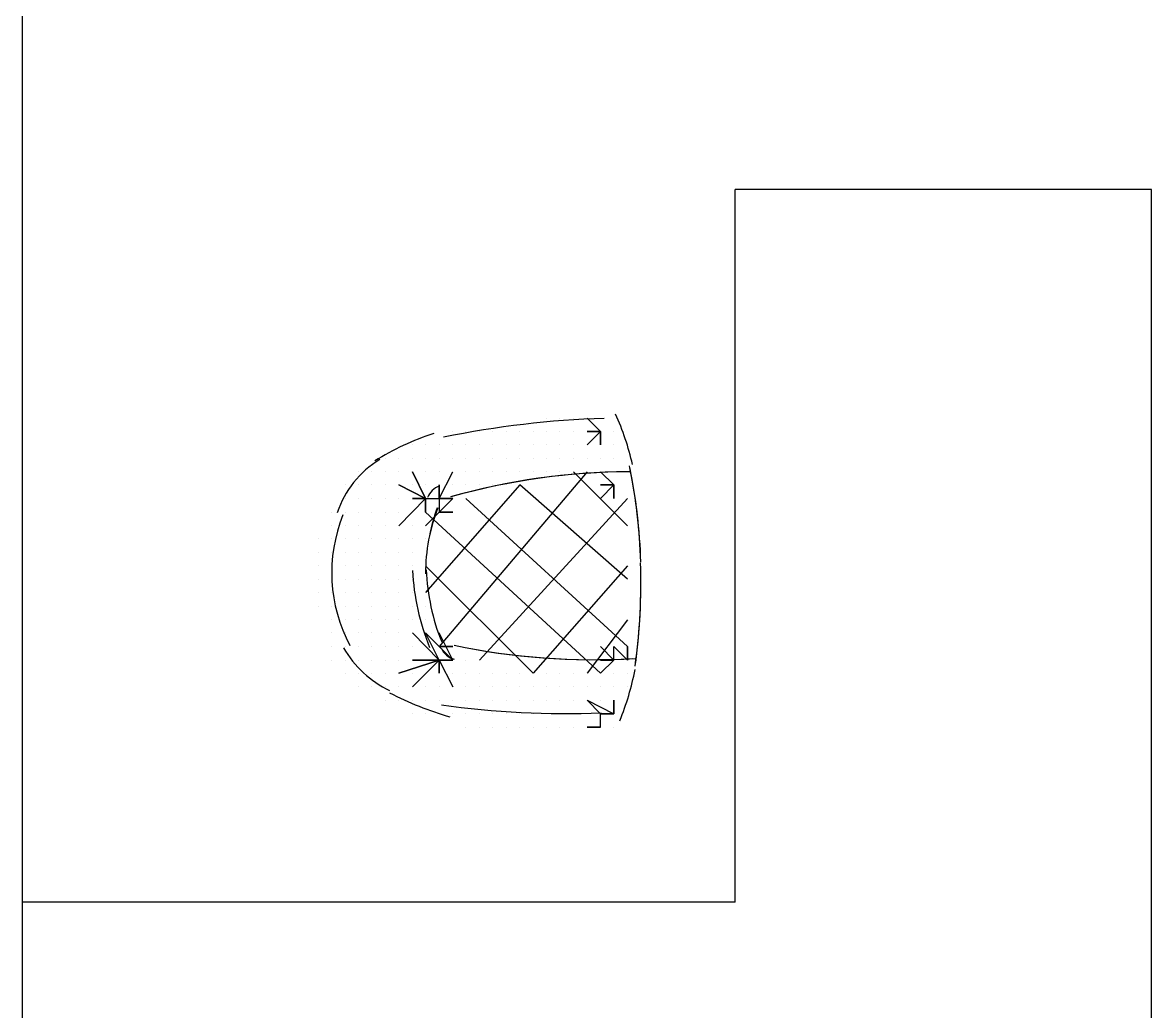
# Model space of a CAD drawing. Header units: millimetres. Extents: x 14 to 406, y 10 to 287.
# Drawn here: x 327.477 to 331.032, y 131.198 to 134.313 of the extents above; entities that cross this region are included whole.
import ezdxf

# ---------------------------------------------------------------- set-up
doc = ezdxf.new("R2010")
doc.units = ezdxf.units.MM
doc.layers.get('0').update_dxf_attribs({"linetype": 'CONTINUOUS'})

msp = doc.modelspace()

# ---------------------------------------------------------------- linework, layer by layer
at = {"color": 0}
for p, q in [((327.477, 130.993), (327.477, 143.397)), ((329.721, 131.543), (329.721, 133.787)), ((331.032, 133.787), (329.721, 133.787)), ((331.032, 130.993), (331.032, 133.787)), ((329.128, 133.067), (329.128, 133.067)), ((329.128, 133.067), (329.128, 133.067)), ((329.169, 133.067), (329.169, 133.067)), ((329.169, 133.067), (329.169, 133.067)), ((329.212, 133.067), (329.212, 133.067)), ((329.212, 133.067), (329.212, 133.067)), ((329.212, 133.067), (329.212, 133.067)), ((329.212, 133.067), (329.212, 133.067)), ((329.297, 133.025), (329.255, 133.067)), ((329.255, 133.067), (329.297, 133.025)), ((329.255, 133.067), (329.255, 133.067)), ((329.255, 133.067), (329.255, 133.067)), ((329.255, 133.067), (329.255, 133.067)), ((329.255, 133.067), (329.255, 133.067)), ((329.297, 133.067), (329.297, 133.067)), ((329.297, 133.067), (329.297, 133.067)), ((329.297, 133.067), (329.297, 133.067)), ((328.832, 133.025), (328.832, 133.025)), ((328.832, 133.025), (328.832, 133.025)), ((328.873, 133.025), (328.873, 133.025)), ((328.873, 133.025), (328.873, 133.025)), ((328.873, 133.025), (328.873, 133.025)), ((328.873, 133.025), (328.873, 133.025)), ((328.916, 133.025), (328.916, 133.025)), ((328.916, 133.025), (328.916, 133.025)), ((328.916, 133.025), (328.916, 133.025)), ((328.916, 133.025), (328.916, 133.025)), ((328.958, 133.025), (328.958, 133.025)), ((328.958, 133.025), (328.958, 133.025)), ((328.958, 133.025), (328.958, 133.025)), ((328.958, 133.025), (328.958, 133.025)), ((329.001, 133.025), (329.001, 133.025)), ((329.001, 133.025), (329.001, 133.025)), ((329.001, 133.025), (329.001, 133.025)), ((329.001, 133.025), (329.001, 133.025)), ((329.043, 133.025), (329.043, 133.025)), ((329.043, 133.025), (329.043, 133.025)), ((329.043, 133.025), (329.043, 133.025)), ((329.043, 133.025), (329.043, 133.025)), ((329.085, 133.025), (329.085, 133.025)), ((329.085, 133.025), (329.085, 133.025)), ((329.085, 133.025), (329.085, 133.025)), ((329.085, 133.025), (329.085, 133.025)), ((329.128, 133.025), (329.128, 133.025)), ((329.128, 133.025), (329.128, 133.025)), ((329.128, 133.025), (329.128, 133.025)), ((329.128, 133.025), (329.128, 133.025)), ((329.169, 133.025), (329.169, 133.025)), ((329.169, 133.025), (329.169, 133.025)), ((329.169, 133.025), (329.169, 133.025)), ((329.169, 133.025), (329.169, 133.025)), ((329.212, 133.025), (329.212, 133.025)), ((329.212, 133.025), (329.212, 133.025)), ((329.212, 133.025), (329.212, 133.025)), ((329.212, 133.025), (329.212, 133.025)), ((329.297, 133.025), (329.255, 133.025)), ((329.255, 133.025), (329.297, 133.025)), ((329.297, 133.025), (329.255, 132.983)), ((329.255, 132.983), (329.297, 133.025)), ((329.255, 133.025), (329.255, 133.025)), ((329.255, 133.025), (329.255, 133.025)), ((329.255, 133.025), (329.255, 133.025)), ((329.255, 133.025), (329.255, 133.025)), ((329.297, 133.025), (329.297, 132.983)), ((329.297, 132.983), (329.297, 133.025)), ((329.297, 133.025), (329.297, 132.983)), ((329.297, 132.983), (329.297, 133.025)), ((329.297, 133.025), (329.297, 133.025)), ((329.297, 133.025), (329.297, 133.025)), ((329.297, 133.025), (329.297, 133.025)), ((329.297, 133.025), (329.297, 133.025)), ((329.339, 133.025), (329.339, 133.025)), ((328.705, 132.983), (328.705, 132.983)), ((328.705, 132.983), (328.705, 132.983)), ((328.705, 132.983), (328.705, 132.983)), ((328.746, 132.983), (328.746, 132.983)), ((328.746, 132.983), (328.746, 132.983)), ((328.746, 132.983), (328.746, 132.983)), ((328.746, 132.983), (328.746, 132.983)), ((328.789, 132.983), (328.789, 132.983)), ((328.789, 132.983), (328.789, 132.983)), ((328.789, 132.983), (328.789, 132.983)), ((328.832, 132.983), (328.832, 132.983)), ((328.832, 132.983), (328.832, 132.983)), ((328.832, 132.983), (328.832, 132.983)), ((328.832, 132.983), (328.832, 132.983)), ((328.873, 132.983), (328.873, 132.983)), ((328.873, 132.983), (328.873, 132.983)), ((328.873, 132.983), (328.873, 132.983)), ((328.873, 132.983), (328.873, 132.983)), ((328.873, 132.983), (328.873, 132.983)), ((328.916, 132.983), (328.916, 132.983)), ((328.916, 132.983), (328.916, 132.983)), ((328.916, 132.983), (328.916, 132.983)), ((328.916, 132.983), (328.916, 132.983)), ((328.958, 132.983), (328.958, 132.983)), ((328.958, 132.983), (328.958, 132.983)), ((328.958, 132.983), (328.958, 132.983)), ((329.001, 132.983), (329.001, 132.983)), ((329.001, 132.983), (329.001, 132.983)), ((329.001, 132.983), (329.001, 132.983)), ((329.001, 132.983), (329.001, 132.983)), ((329.043, 132.983), (329.043, 132.983)), ((329.043, 132.983), (329.043, 132.983)), ((329.043, 132.983), (329.043, 132.983)), ((329.043, 132.983), (329.043, 132.983)), ((329.085, 132.983), (329.085, 132.983)), ((329.085, 132.983), (329.085, 132.983)), ((329.085, 132.983), (329.085, 132.983)), ((329.085, 132.983), (329.085, 132.983)), ((329.128, 132.983), (329.128, 132.983)), ((329.128, 132.983), (329.128, 132.983)), ((329.128, 132.983), (329.128, 132.983)), ((329.169, 132.983), (329.169, 132.983)), ((329.169, 132.983), (329.169, 132.983)), ((329.169, 132.983), (329.169, 132.983)), ((329.169, 132.983), (329.169, 132.983)), ((329.212, 132.983), (329.212, 132.983)), ((329.212, 132.983), (329.212, 132.983)), ((329.212, 132.983), (329.212, 132.983)), ((329.212, 132.983), (329.212, 132.983)), ((329.255, 132.983), (329.255, 132.983)), ((329.255, 132.983), (329.255, 132.983)), ((329.255, 132.983), (329.255, 132.983)), ((329.255, 132.983), (329.255, 132.983)), ((329.297, 132.983), (329.297, 132.983)), ((329.297, 132.983), (329.297, 132.983)), ((329.297, 132.983), (329.297, 132.983)), ((329.339, 132.983), (329.339, 132.983)), ((329.339, 132.983), (329.339, 132.983)), ((328.62, 132.941), (328.62, 132.941)), ((328.62, 132.941), (328.62, 132.941)), ((328.62, 132.941), (328.62, 132.941)), ((328.62, 132.941), (328.62, 132.941)), ((328.662, 132.941), (328.662, 132.941)), ((328.662, 132.941), (328.662, 132.941)), ((328.662, 132.941), (328.662, 132.941)), ((328.662, 132.941), (328.662, 132.941)), ((328.705, 132.941), (328.705, 132.941)), ((328.705, 132.941), (328.705, 132.941)), ((328.705, 132.941), (328.705, 132.941)), ((328.705, 132.941), (328.705, 132.941)), ((328.746, 132.941), (328.746, 132.941)), ((328.746, 132.941), (328.746, 132.941)), ((328.746, 132.941), (328.746, 132.941)), ((328.746, 132.941), (328.746, 132.941)), ((328.789, 132.941), (328.789, 132.941)), ((328.789, 132.941), (328.789, 132.941)), ((328.789, 132.941), (328.789, 132.941)), ((328.789, 132.941), (328.789, 132.941)), ((328.832, 132.941), (328.832, 132.941)), ((328.832, 132.941), (328.832, 132.941)), ((328.832, 132.941), (328.832, 132.941)), ((328.832, 132.941), (328.832, 132.941)), ((328.873, 132.941), (328.873, 132.941)), ((328.873, 132.941), (328.873, 132.941)), ((328.873, 132.941), (328.873, 132.941)), ((328.873, 132.941), (328.873, 132.941)), ((328.916, 132.941), (328.916, 132.941)), ((328.916, 132.941), (328.916, 132.941)), ((328.916, 132.941), (328.916, 132.941)), ((328.916, 132.941), (328.916, 132.941)), ((328.958, 132.941), (328.958, 132.941)), ((328.958, 132.941), (328.958, 132.941)), ((328.958, 132.941), (328.958, 132.941)), ((328.958, 132.941), (328.958, 132.941)), ((329.001, 132.941), (329.001, 132.941)), ((329.001, 132.941), (329.001, 132.941)), ((329.001, 132.941), (329.001, 132.941)), ((329.001, 132.941), (329.001, 132.941)), ((329.043, 132.941), (329.043, 132.941)), ((329.043, 132.941), (329.043, 132.941)), ((329.043, 132.941), (329.043, 132.941)), ((329.043, 132.941), (329.043, 132.941)), ((329.085, 132.941), (329.085, 132.941)), ((329.085, 132.941), (329.085, 132.941)), ((329.085, 132.941), (329.085, 132.941)), ((329.085, 132.941), (329.085, 132.941)), ((329.128, 132.941), (329.128, 132.941)), ((329.128, 132.941), (329.128, 132.941)), ((329.128, 132.941), (329.128, 132.941)), ((329.128, 132.941), (329.128, 132.941)), ((329.169, 132.941), (329.169, 132.941)), ((329.169, 132.941), (329.169, 132.941)), ((329.169, 132.941), (329.169, 132.941)), ((329.169, 132.941), (329.169, 132.941)), ((329.212, 132.941), (329.212, 132.941)), ((329.212, 132.941), (329.212, 132.941)), ((329.212, 132.941), (329.212, 132.941)), ((329.212, 132.941), (329.212, 132.941)), ((329.255, 132.941), (329.255, 132.941)), ((329.255, 132.941), (329.255, 132.941)), ((329.255, 132.941), (329.255, 132.941)), ((329.255, 132.941), (329.255, 132.941)), ((329.297, 132.941), (329.297, 132.941)), ((329.297, 132.941), (329.297, 132.941)), ((329.297, 132.941), (329.297, 132.941)), ((329.297, 132.941), (329.297, 132.941)), ((329.339, 132.941), (329.339, 132.941)), ((329.339, 132.941), (329.339, 132.941)), ((329.339, 132.941), (329.339, 132.941)), ((328.535, 132.898), (328.535, 132.898)), ((328.535, 132.898), (328.535, 132.898)), ((328.577, 132.898), (328.577, 132.898)), ((328.577, 132.898), (328.577, 132.898)), ((328.577, 132.898), (328.577, 132.898)), ((328.62, 132.898), (328.62, 132.898)), ((328.62, 132.898), (328.62, 132.898)), ((328.62, 132.898), (328.62, 132.898)), ((328.62, 132.898), (328.62, 132.898)), ((328.662, 132.898), (328.662, 132.898)), ((328.662, 132.898), (328.662, 132.898)), ((328.662, 132.898), (328.662, 132.898)), ((328.662, 132.898), (328.662, 132.898)), ((328.746, 132.814), (328.705, 132.898)), ((328.705, 132.898), (328.746, 132.814)), ((328.705, 132.898), (328.705, 132.898)), ((328.705, 132.898), (328.705, 132.898)), ((328.705, 132.898), (328.705, 132.898)), ((328.705, 132.898), (328.705, 132.898)), ((328.746, 132.898), (328.746, 132.898)), ((328.746, 132.898), (328.746, 132.898)), ((328.746, 132.898), (328.746, 132.898)), ((328.789, 132.814), (328.832, 132.898)), ((328.789, 132.898), (328.789, 132.898)), ((328.789, 132.898), (328.789, 132.898)), ((328.789, 132.898), (328.789, 132.898)), ((328.789, 132.898), (328.789, 132.898)), ((329.255, 132.898), (328.789, 132.348)), ((328.832, 132.898), (328.832, 132.898)), ((328.832, 132.898), (328.832, 132.898)), ((328.832, 132.898), (328.832, 132.898)), ((328.832, 132.898), (328.832, 132.898)), ((328.873, 132.898), (328.873, 132.898)), ((328.873, 132.898), (328.873, 132.898)), ((328.873, 132.898), (328.873, 132.898)), ((328.873, 132.898), (328.873, 132.898)), ((328.916, 132.898), (328.916, 132.898)), ((328.916, 132.898), (328.916, 132.898)), ((328.916, 132.898), (328.916, 132.898)), ((328.958, 132.898), (328.958, 132.898)), ((328.958, 132.898), (328.958, 132.898)), ((328.958, 132.898), (328.958, 132.898)), ((328.958, 132.898), (328.958, 132.898)), ((329.001, 132.898), (329.001, 132.898)), ((329.001, 132.898), (329.001, 132.898)), ((329.001, 132.898), (329.001, 132.898)), ((329.001, 132.898), (329.001, 132.898)), ((329.043, 132.898), (329.043, 132.898)), ((329.043, 132.898), (329.043, 132.898)), ((329.043, 132.898), (329.043, 132.898)), ((329.043, 132.898), (329.043, 132.898)), ((329.085, 132.898), (329.085, 132.898)), ((329.085, 132.898), (329.085, 132.898)), ((329.085, 132.898), (329.085, 132.898)), ((329.128, 132.898), (329.128, 132.898)), ((329.128, 132.898), (329.128, 132.898)), ((329.128, 132.898), (329.128, 132.898)), ((329.128, 132.898), (329.128, 132.898)), ((329.128, 132.898), (329.128, 132.898)), ((329.169, 132.898), (329.169, 132.898)), ((329.169, 132.898), (329.169, 132.898)), ((329.169, 132.898), (329.169, 132.898)), ((329.169, 132.898), (329.169, 132.898)), ((329.212, 132.898), (329.212, 132.898)), ((329.212, 132.898), (329.212, 132.898)), ((329.212, 132.898), (329.212, 132.898)), ((329.212, 132.898), (329.212, 132.898)), ((329.382, 132.728), (329.212, 132.898)), ((329.255, 132.898), (329.255, 132.898)), ((329.255, 132.898), (329.255, 132.898)), ((329.255, 132.898), (329.255, 132.898)), ((329.339, 132.857), (329.297, 132.898)), ((329.297, 132.898), (329.339, 132.857)), ((329.297, 132.898), (329.297, 132.898)), ((329.297, 132.898), (329.297, 132.898)), ((329.297, 132.898), (329.297, 132.898)), ((329.297, 132.898), (329.297, 132.898)), ((329.339, 132.898), (329.339, 132.898)), ((329.339, 132.898), (329.339, 132.898)), ((329.339, 132.898), (329.339, 132.898)), ((329.339, 132.898), (329.339, 132.898)), ((328.493, 132.857), (328.493, 132.857)), ((328.535, 132.857), (328.535, 132.857)), ((328.535, 132.857), (328.535, 132.857)), ((328.535, 132.857), (328.535, 132.857)), ((328.535, 132.857), (328.535, 132.857)), ((328.577, 132.857), (328.577, 132.857)), ((328.577, 132.857), (328.577, 132.857)), ((328.577, 132.857), (328.577, 132.857)), ((328.577, 132.857), (328.577, 132.857)), ((328.62, 132.857), (328.62, 132.857)), ((328.62, 132.857), (328.62, 132.857)), ((328.62, 132.857), (328.62, 132.857)), ((328.62, 132.857), (328.62, 132.857)), ((328.746, 132.814), (328.662, 132.857)), ((328.662, 132.857), (328.746, 132.814)), ((328.662, 132.857), (328.662, 132.857)), ((328.662, 132.857), (328.662, 132.857)), ((328.662, 132.857), (328.662, 132.857)), ((328.662, 132.857), (328.662, 132.857)), ((328.705, 132.857), (328.705, 132.857)), ((328.705, 132.857), (328.705, 132.857)), ((328.705, 132.857), (328.705, 132.857)), ((328.705, 132.857), (328.705, 132.857)), ((328.746, 132.857), (328.746, 132.857)), ((328.746, 132.857), (328.746, 132.857)), ((328.746, 132.857), (328.746, 132.857)), ((328.746, 132.857), (328.746, 132.857)), ((329.043, 132.857), (328.746, 132.518)), ((328.789, 132.814), (328.789, 132.857)), ((328.789, 132.857), (328.789, 132.814)), ((328.789, 132.814), (328.789, 132.857)), ((328.789, 132.857), (328.789, 132.814)), ((328.789, 132.857), (328.789, 132.857)), ((328.789, 132.857), (328.789, 132.857)), ((328.789, 132.857), (328.789, 132.857)), ((328.789, 132.857), (328.789, 132.857)), ((328.832, 132.857), (328.832, 132.857)), ((328.832, 132.857), (328.832, 132.857)), ((328.832, 132.857), (328.832, 132.857)), ((328.832, 132.857), (328.832, 132.857)), ((328.873, 132.857), (328.873, 132.857)), ((328.873, 132.857), (328.873, 132.857)), ((328.873, 132.857), (328.873, 132.857)), ((328.873, 132.857), (328.873, 132.857)), ((328.916, 132.857), (328.916, 132.857)), ((328.916, 132.857), (328.916, 132.857)), ((328.916, 132.857), (328.916, 132.857)), ((328.916, 132.857), (328.916, 132.857)), ((328.958, 132.857), (328.958, 132.857)), ((328.958, 132.857), (328.958, 132.857)), ((328.958, 132.857), (328.958, 132.857)), ((328.958, 132.857), (328.958, 132.857)), ((329.001, 132.857), (329.001, 132.857)), ((329.001, 132.857), (329.001, 132.857)), ((329.001, 132.857), (329.001, 132.857)), ((329.001, 132.857), (329.001, 132.857)), ((329.043, 132.857), (329.043, 132.857)), ((329.043, 132.857), (329.043, 132.857)), ((329.043, 132.857), (329.043, 132.857)), ((329.382, 132.56), (329.043, 132.857)), ((329.339, 132.857), (329.297, 132.857)), ((329.297, 132.857), (329.339, 132.857)), ((329.339, 132.857), (329.297, 132.814)), ((329.297, 132.814), (329.339, 132.857)), ((329.339, 132.857), (329.339, 132.814)), ((329.339, 132.814), (329.339, 132.857)), ((329.339, 132.857), (329.339, 132.814)), ((329.339, 132.814), (329.339, 132.857)), ((328.493, 132.814), (328.493, 132.814)), ((328.493, 132.814), (328.493, 132.814)), ((328.493, 132.814), (328.493, 132.814)), ((328.493, 132.814), (328.493, 132.814)), ((328.535, 132.814), (328.535, 132.814)), ((328.535, 132.814), (328.535, 132.814)), ((328.535, 132.814), (328.535, 132.814)), ((328.577, 132.814), (328.577, 132.814)), ((328.577, 132.814), (328.577, 132.814)), ((328.577, 132.814), (328.577, 132.814)), ((328.577, 132.814), (328.577, 132.814)), ((328.62, 132.814), (328.62, 132.814)), ((328.62, 132.814), (328.62, 132.814)), ((328.62, 132.814), (328.62, 132.814)), ((328.62, 132.814), (328.62, 132.814)), ((328.746, 132.814), (328.662, 132.728)), ((328.662, 132.814), (328.662, 132.814)), ((328.662, 132.814), (328.662, 132.814)), ((328.662, 132.814), (328.662, 132.814)), ((328.662, 132.814), (328.662, 132.814)), ((328.746, 132.814), (328.705, 132.814)), ((328.705, 132.814), (328.746, 132.814)), ((328.746, 132.814), (328.705, 132.814)), ((328.705, 132.814), (328.746, 132.814)), ((328.705, 132.814), (328.705, 132.814)), ((328.705, 132.814), (328.705, 132.814)), ((328.705, 132.814), (328.705, 132.814)), ((328.746, 132.814), (328.789, 132.814)), ((328.746, 132.814), (328.746, 132.771)), ((328.746, 132.771), (328.746, 132.814)), ((328.746, 132.814), (328.746, 132.814)), ((328.746, 132.814), (328.746, 132.814)), ((328.746, 132.814), (328.746, 132.814)), ((328.746, 132.814), (328.746, 132.814)), ((328.832, 132.814), (328.746, 132.728)), ((328.789, 132.814), (328.832, 132.814)), ((328.832, 132.814), (328.789, 132.814)), ((328.789, 132.814), (328.789, 132.814)), ((328.789, 132.814), (328.789, 132.771)), ((328.789, 132.814), (328.789, 132.814)), ((328.789, 132.814), (328.789, 132.814)), ((328.789, 132.814), (328.789, 132.814)), ((328.789, 132.814), (328.789, 132.814)), ((328.832, 132.814), (328.832, 132.814)), ((328.832, 132.814), (328.832, 132.814)), ((328.832, 132.814), (328.832, 132.814)), ((328.873, 132.814), (328.873, 132.814)), ((329.382, 132.348), (328.873, 132.814)), ((329.382, 132.814), (328.916, 132.305)), ((328.45, 132.771), (328.45, 132.771)), ((328.45, 132.771), (328.45, 132.771)), ((328.493, 132.771), (328.493, 132.771)), ((328.493, 132.771), (328.493, 132.771)), ((328.493, 132.771), (328.493, 132.771)), ((328.493, 132.771), (328.493, 132.771)), ((328.535, 132.771), (328.535, 132.771)), ((328.535, 132.771), (328.535, 132.771)), ((328.535, 132.771), (328.535, 132.771)), ((328.535, 132.771), (328.535, 132.771)), ((328.577, 132.771), (328.577, 132.771)), ((328.577, 132.771), (328.577, 132.771)), ((328.577, 132.771), (328.577, 132.771)), ((328.577, 132.771), (328.577, 132.771)), ((328.62, 132.771), (328.62, 132.771)), ((328.62, 132.771), (328.62, 132.771)), ((328.62, 132.771), (328.62, 132.771)), ((328.62, 132.771), (328.62, 132.771)), ((328.662, 132.771), (328.662, 132.771)), ((328.662, 132.771), (328.662, 132.771)), ((328.662, 132.771), (328.662, 132.771)), ((328.662, 132.771), (328.662, 132.771)), ((328.705, 132.771), (328.705, 132.771)), ((328.705, 132.771), (328.705, 132.771)), ((328.705, 132.771), (328.705, 132.771)), ((328.746, 132.771), (328.746, 132.771)), ((328.746, 132.771), (328.746, 132.771)), ((328.746, 132.771), (328.746, 132.771)), ((328.746, 132.771), (328.746, 132.771)), ((329.297, 132.264), (328.746, 132.771)), ((328.789, 132.771), (328.832, 132.771)), ((328.832, 132.771), (328.789, 132.771)), ((328.789, 132.771), (328.789, 132.771)), ((328.45, 132.728), (328.45, 132.728)), ((328.45, 132.728), (328.45, 132.728)), ((328.45, 132.728), (328.45, 132.728)), ((328.45, 132.728), (328.45, 132.728)), ((328.493, 132.728), (328.493, 132.728)), ((328.493, 132.728), (328.493, 132.728)), ((328.493, 132.728), (328.493, 132.728)), ((328.535, 132.728), (328.535, 132.728)), ((328.535, 132.728), (328.535, 132.728)), ((328.535, 132.728), (328.535, 132.728)), ((328.535, 132.728), (328.535, 132.728)), ((328.577, 132.728), (328.577, 132.728)), ((328.577, 132.728), (328.577, 132.728)), ((328.577, 132.728), (328.577, 132.728)), ((328.577, 132.728), (328.577, 132.728)), ((328.62, 132.728), (328.62, 132.728)), ((328.62, 132.728), (328.62, 132.728)), ((328.62, 132.728), (328.62, 132.728)), ((328.62, 132.728), (328.62, 132.728)), ((328.662, 132.728), (328.662, 132.728)), ((328.662, 132.728), (328.662, 132.728)), ((328.662, 132.728), (328.662, 132.728)), ((328.705, 132.728), (328.705, 132.728)), ((328.705, 132.728), (328.705, 132.728)), ((328.705, 132.728), (328.705, 132.728)), ((328.705, 132.728), (328.705, 132.728)), ((328.746, 132.728), (328.746, 132.728)), ((328.746, 132.728), (328.746, 132.728)), ((328.409, 132.687), (328.409, 132.687)), ((328.45, 132.687), (328.45, 132.687)), ((328.45, 132.687), (328.45, 132.687)), ((328.45, 132.687), (328.45, 132.687)), ((328.45, 132.687), (328.45, 132.687)), ((328.493, 132.687), (328.493, 132.687)), ((328.493, 132.687), (328.493, 132.687)), ((328.493, 132.687), (328.493, 132.687)), ((328.535, 132.687), (328.535, 132.687)), ((328.535, 132.687), (328.535, 132.687)), ((328.535, 132.687), (328.535, 132.687)), ((328.535, 132.687), (328.535, 132.687)), ((328.577, 132.687), (328.577, 132.687)), ((328.577, 132.687), (328.577, 132.687)), ((328.577, 132.687), (328.577, 132.687)), ((328.577, 132.687), (328.577, 132.687)), ((328.62, 132.687), (328.62, 132.687)), ((328.62, 132.687), (328.62, 132.687)), ((328.62, 132.687), (328.62, 132.687)), ((328.62, 132.687), (328.62, 132.687)), ((328.662, 132.687), (328.662, 132.687)), ((328.662, 132.687), (328.662, 132.687)), ((328.662, 132.687), (328.662, 132.687)), ((328.705, 132.687), (328.705, 132.687)), ((328.705, 132.687), (328.705, 132.687)), ((328.705, 132.687), (328.705, 132.687)), ((328.705, 132.687), (328.705, 132.687)), ((328.746, 132.687), (328.746, 132.687)), ((328.409, 132.644), (328.409, 132.644)), ((328.409, 132.644), (328.409, 132.644)), ((328.45, 132.644), (328.45, 132.644)), ((328.45, 132.644), (328.45, 132.644)), ((328.45, 132.644), (328.45, 132.644)), ((328.45, 132.644), (328.45, 132.644)), ((328.493, 132.644), (328.493, 132.644)), ((328.493, 132.644), (328.493, 132.644)), ((328.493, 132.644), (328.493, 132.644)), ((328.493, 132.644), (328.493, 132.644)), ((328.535, 132.644), (328.535, 132.644)), ((328.535, 132.644), (328.535, 132.644)), ((328.535, 132.644), (328.535, 132.644)), ((328.535, 132.644), (328.535, 132.644)), ((328.577, 132.644), (328.577, 132.644)), ((328.577, 132.644), (328.577, 132.644)), ((328.577, 132.644), (328.577, 132.644)), ((328.577, 132.644), (328.577, 132.644)), ((328.62, 132.644), (328.62, 132.644)), ((328.62, 132.644), (328.62, 132.644)), ((328.62, 132.644), (328.62, 132.644)), ((328.62, 132.644), (328.62, 132.644)), ((328.662, 132.644), (328.662, 132.644)), ((328.662, 132.644), (328.662, 132.644)), ((328.662, 132.644), (328.662, 132.644)), ((328.662, 132.644), (328.662, 132.644)), ((328.705, 132.644), (328.705, 132.644)), ((328.705, 132.644), (328.705, 132.644)), ((328.705, 132.644), (328.705, 132.644)), ((328.705, 132.644), (328.705, 132.644)), ((328.409, 132.602), (328.409, 132.602)), ((328.409, 132.602), (328.409, 132.602)), ((328.45, 132.602), (328.45, 132.602)), ((328.45, 132.602), (328.45, 132.602)), ((328.45, 132.602), (328.45, 132.602)), ((328.493, 132.602), (328.493, 132.602)), ((328.493, 132.602), (328.493, 132.602)), ((328.493, 132.602), (328.493, 132.602)), ((328.493, 132.602), (328.493, 132.602)), ((328.535, 132.602), (328.535, 132.602)), ((328.535, 132.602), (328.535, 132.602)), ((328.535, 132.602), (328.535, 132.602)), ((328.535, 132.602), (328.535, 132.602)), ((328.577, 132.602), (328.577, 132.602)), ((328.577, 132.602), (328.577, 132.602)), ((328.577, 132.602), (328.577, 132.602)), ((328.577, 132.602), (328.577, 132.602)), ((328.62, 132.602), (328.62, 132.602)), ((328.62, 132.602), (328.62, 132.602)), ((328.62, 132.602), (328.62, 132.602)), ((328.662, 132.602), (328.662, 132.602)), ((328.662, 132.602), (328.662, 132.602)), ((328.662, 132.602), (328.662, 132.602)), ((328.662, 132.602), (328.662, 132.602)), ((328.705, 132.602), (328.705, 132.602)), ((328.705, 132.602), (328.705, 132.602)), ((328.705, 132.602), (328.705, 132.602)), ((328.705, 132.602), (328.705, 132.602)), ((329.085, 132.264), (328.746, 132.602)), ((329.382, 132.602), (329.085, 132.264)), ((328.409, 132.56), (328.409, 132.56)), ((328.409, 132.56), (328.409, 132.56)), ((328.45, 132.56), (328.45, 132.56)), ((328.45, 132.56), (328.45, 132.56)), ((328.45, 132.56), (328.45, 132.56)), ((328.45, 132.56), (328.45, 132.56)), ((328.493, 132.56), (328.493, 132.56)), ((328.493, 132.56), (328.493, 132.56)), ((328.493, 132.56), (328.493, 132.56)), ((328.493, 132.56), (328.493, 132.56)), ((328.535, 132.56), (328.535, 132.56)), ((328.535, 132.56), (328.535, 132.56)), ((328.535, 132.56), (328.535, 132.56)), ((328.535, 132.56), (328.535, 132.56)), ((328.577, 132.56), (328.577, 132.56)), ((328.577, 132.56), (328.577, 132.56)), ((328.577, 132.56), (328.577, 132.56)), ((328.577, 132.56), (328.577, 132.56)), ((328.577, 132.56), (328.577, 132.56)), ((328.62, 132.56), (328.62, 132.56)), ((328.62, 132.56), (328.62, 132.56)), ((328.62, 132.56), (328.62, 132.56)), ((328.62, 132.56), (328.62, 132.56)), ((328.662, 132.56), (328.662, 132.56)), ((328.662, 132.56), (328.662, 132.56)), ((328.662, 132.56), (328.662, 132.56)), ((328.662, 132.56), (328.662, 132.56)), ((328.705, 132.56), (328.705, 132.56)), ((328.705, 132.56), (328.705, 132.56)), ((328.705, 132.56), (328.705, 132.56)), ((328.705, 132.56), (328.705, 132.56)), ((328.409, 132.518), (328.409, 132.518)), ((328.409, 132.518), (328.409, 132.518)), ((328.45, 132.518), (328.45, 132.518)), ((328.45, 132.518), (328.45, 132.518)), ((328.45, 132.518), (328.45, 132.518)), ((328.45, 132.518), (328.45, 132.518)), ((328.493, 132.518), (328.493, 132.518)), ((328.493, 132.518), (328.493, 132.518)), ((328.493, 132.518), (328.493, 132.518)), ((328.493, 132.518), (328.493, 132.518)), ((328.535, 132.518), (328.535, 132.518)), ((328.535, 132.518), (328.535, 132.518)), ((328.535, 132.518), (328.535, 132.518)), ((328.535, 132.518), (328.535, 132.518)), ((328.577, 132.518), (328.577, 132.518)), ((328.577, 132.518), (328.577, 132.518)), ((328.577, 132.518), (328.577, 132.518)), ((328.62, 132.518), (328.62, 132.518)), ((328.62, 132.518), (328.62, 132.518)), ((328.62, 132.518), (328.62, 132.518)), ((328.62, 132.518), (328.62, 132.518)), ((328.662, 132.518), (328.662, 132.518)), ((328.662, 132.518), (328.662, 132.518)), ((328.662, 132.518), (328.662, 132.518)), ((328.662, 132.518), (328.662, 132.518)), ((328.705, 132.518), (328.705, 132.518)), ((328.705, 132.518), (328.705, 132.518)), ((328.705, 132.518), (328.705, 132.518)), ((328.705, 132.518), (328.705, 132.518)), ((328.409, 132.475), (328.409, 132.475)), ((328.45, 132.475), (328.45, 132.475)), ((328.45, 132.475), (328.45, 132.475)), ((328.45, 132.475), (328.45, 132.475)), ((328.45, 132.475), (328.45, 132.475)), ((328.493, 132.475), (328.493, 132.475)), ((328.493, 132.475), (328.493, 132.475)), ((328.493, 132.475), (328.493, 132.475)), ((328.493, 132.475), (328.493, 132.475)), ((328.535, 132.475), (328.535, 132.475)), ((328.535, 132.475), (328.535, 132.475)), ((328.535, 132.475), (328.535, 132.475)), ((328.535, 132.475), (328.535, 132.475)), ((328.577, 132.475), (328.577, 132.475)), ((328.577, 132.475), (328.577, 132.475)), ((328.577, 132.475), (328.577, 132.475)), ((328.62, 132.475), (328.62, 132.475)), ((328.62, 132.475), (328.62, 132.475)), ((328.62, 132.475), (328.62, 132.475)), ((328.62, 132.475), (328.62, 132.475)), ((328.662, 132.475), (328.662, 132.475)), ((328.662, 132.475), (328.662, 132.475)), ((328.662, 132.475), (328.662, 132.475)), ((328.662, 132.475), (328.662, 132.475)), ((328.705, 132.475), (328.705, 132.475)), ((328.705, 132.475), (328.705, 132.475)), ((328.705, 132.475), (328.705, 132.475)), ((328.705, 132.475), (328.705, 132.475)), ((328.746, 132.475), (328.746, 132.475)), ((328.746, 132.475), (328.746, 132.475)), ((328.45, 132.432), (328.45, 132.432)), ((328.45, 132.432), (328.45, 132.432)), ((328.45, 132.432), (328.45, 132.432)), ((328.45, 132.432), (328.45, 132.432)), ((328.493, 132.432), (328.493, 132.432)), ((328.493, 132.432), (328.493, 132.432)), ((328.493, 132.432), (328.493, 132.432)), ((328.493, 132.432), (328.493, 132.432)), ((328.535, 132.432), (328.535, 132.432)), ((328.535, 132.432), (328.535, 132.432)), ((328.535, 132.432), (328.535, 132.432)), ((328.577, 132.432), (328.577, 132.432)), ((328.577, 132.432), (328.577, 132.432)), ((328.577, 132.432), (328.577, 132.432)), ((328.577, 132.432), (328.577, 132.432)), ((328.577, 132.432), (328.577, 132.432)), ((328.62, 132.432), (328.62, 132.432)), ((328.62, 132.432), (328.62, 132.432)), ((328.62, 132.432), (328.62, 132.432)), ((328.62, 132.432), (328.62, 132.432)), ((328.662, 132.432), (328.662, 132.432)), ((328.662, 132.432), (328.662, 132.432)), ((328.662, 132.432), (328.662, 132.432)), ((328.662, 132.432), (328.662, 132.432)), ((328.705, 132.432), (328.705, 132.432)), ((328.705, 132.432), (328.705, 132.432)), ((328.705, 132.432), (328.705, 132.432)), ((328.746, 132.432), (328.746, 132.432)), ((328.746, 132.432), (328.746, 132.432)), ((329.382, 132.432), (329.255, 132.264)), ((328.45, 132.391), (328.45, 132.391)), ((328.45, 132.391), (328.45, 132.391)), ((328.45, 132.391), (328.45, 132.391)), ((328.493, 132.391), (328.493, 132.391)), ((328.493, 132.391), (328.493, 132.391)), ((328.493, 132.391), (328.493, 132.391)), ((328.493, 132.391), (328.493, 132.391)), ((328.535, 132.391), (328.535, 132.391)), ((328.535, 132.391), (328.535, 132.391)), ((328.535, 132.391), (328.535, 132.391)), ((328.577, 132.391), (328.577, 132.391)), ((328.577, 132.391), (328.577, 132.391)), ((328.577, 132.391), (328.577, 132.391)), ((328.577, 132.391), (328.577, 132.391)), ((328.62, 132.391), (328.62, 132.391)), ((328.62, 132.391), (328.62, 132.391)), ((328.62, 132.391), (328.62, 132.391)), ((328.62, 132.391), (328.62, 132.391)), ((328.662, 132.391), (328.662, 132.391)), ((328.662, 132.391), (328.662, 132.391)), ((328.662, 132.391), (328.662, 132.391)), ((328.662, 132.391), (328.662, 132.391)), ((328.705, 132.391), (328.789, 132.305)), ((328.705, 132.391), (328.705, 132.391)), ((328.705, 132.391), (328.705, 132.391)), ((328.705, 132.391), (328.705, 132.391)), ((328.789, 132.305), (328.746, 132.391)), ((328.746, 132.391), (328.789, 132.348)), ((328.746, 132.391), (328.746, 132.391)), ((328.746, 132.391), (328.746, 132.391)), ((328.746, 132.391), (328.746, 132.391)), ((328.832, 132.305), (328.789, 132.391)), ((328.45, 132.348), (328.45, 132.348)), ((328.45, 132.348), (328.45, 132.348)), ((328.493, 132.348), (328.493, 132.348)), ((328.493, 132.348), (328.493, 132.348)), ((328.493, 132.348), (328.493, 132.348)), ((328.535, 132.348), (328.535, 132.348)), ((328.535, 132.348), (328.535, 132.348)), ((328.535, 132.348), (328.535, 132.348)), ((328.535, 132.348), (328.535, 132.348)), ((328.577, 132.348), (328.577, 132.348)), ((328.577, 132.348), (328.577, 132.348)), ((328.577, 132.348), (328.577, 132.348)), ((328.577, 132.348), (328.577, 132.348)), ((328.62, 132.348), (328.62, 132.348)), ((328.62, 132.348), (328.62, 132.348)), ((328.62, 132.348), (328.62, 132.348)), ((328.62, 132.348), (328.62, 132.348)), ((328.662, 132.348), (328.662, 132.348)), ((328.662, 132.348), (328.662, 132.348)), ((328.662, 132.348), (328.662, 132.348)), ((328.705, 132.348), (328.705, 132.348)), ((328.705, 132.348), (328.705, 132.348)), ((328.705, 132.348), (328.705, 132.348)), ((328.705, 132.348), (328.705, 132.348)), ((328.746, 132.348), (328.746, 132.348)), ((328.746, 132.348), (328.746, 132.348)), ((328.746, 132.348), (328.746, 132.348)), ((328.746, 132.348), (328.746, 132.348)), ((328.789, 132.348), (328.832, 132.305)), ((328.832, 132.305), (328.789, 132.348)), ((328.789, 132.348), (328.832, 132.348)), ((328.832, 132.348), (328.789, 132.348)), ((328.789, 132.348), (328.832, 132.348)), ((328.832, 132.348), (328.789, 132.348)), ((328.789, 132.348), (328.789, 132.348)), ((328.832, 132.348), (328.832, 132.348)), ((329.339, 132.305), (329.297, 132.348)), ((329.297, 132.348), (329.339, 132.305)), ((329.339, 132.305), (329.339, 132.348)), ((329.339, 132.348), (329.382, 132.305)), ((329.382, 132.305), (329.382, 132.348)), ((329.382, 132.348), (329.382, 132.305)), ((328.45, 132.305), (328.45, 132.305)), ((328.493, 132.305), (328.493, 132.305)), ((328.493, 132.305), (328.493, 132.305)), ((328.493, 132.305), (328.493, 132.305)), ((328.535, 132.305), (328.535, 132.305)), ((328.535, 132.305), (328.535, 132.305)), ((328.535, 132.305), (328.535, 132.305)), ((328.535, 132.305), (328.535, 132.305)), ((328.577, 132.305), (328.577, 132.305)), ((328.577, 132.305), (328.577, 132.305)), ((328.577, 132.305), (328.577, 132.305)), ((328.577, 132.305), (328.577, 132.305)), ((328.62, 132.305), (328.62, 132.305)), ((328.62, 132.305), (328.62, 132.305)), ((328.62, 132.305), (328.62, 132.305)), ((328.62, 132.305), (328.62, 132.305)), ((328.789, 132.305), (328.662, 132.264)), ((328.662, 132.264), (328.789, 132.305)), ((328.662, 132.305), (328.662, 132.305)), ((328.662, 132.305), (328.662, 132.305)), ((328.662, 132.305), (328.662, 132.305)), ((328.789, 132.305), (328.705, 132.305)), ((328.705, 132.305), (328.789, 132.305)), ((328.789, 132.305), (328.705, 132.221)), ((328.705, 132.221), (328.789, 132.305)), ((328.789, 132.305), (328.705, 132.305)), ((328.705, 132.305), (328.789, 132.305)), ((328.705, 132.305), (328.705, 132.305)), ((328.705, 132.305), (328.705, 132.305)), ((328.705, 132.305), (328.705, 132.305)), ((328.705, 132.305), (328.705, 132.305)), ((328.789, 132.305), (328.746, 132.305)), ((328.746, 132.305), (328.789, 132.305)), ((328.746, 132.305), (328.746, 132.305)), ((328.746, 132.305), (328.746, 132.305)), ((328.746, 132.305), (328.746, 132.305)), ((328.746, 132.305), (328.746, 132.305)), ((328.789, 132.305), (328.832, 132.305)), ((328.832, 132.305), (328.789, 132.305)), ((328.789, 132.305), (328.789, 132.264)), ((328.789, 132.264), (328.789, 132.305)), ((328.789, 132.305), (328.789, 132.264)), ((328.789, 132.264), (328.789, 132.305)), ((328.789, 132.305), (328.832, 132.221)), ((328.789, 132.305), (328.789, 132.305)), ((328.789, 132.305), (328.789, 132.305)), ((328.789, 132.305), (328.789, 132.305)), ((328.789, 132.305), (328.789, 132.305)), ((328.832, 132.305), (328.832, 132.305)), ((328.832, 132.305), (328.832, 132.305)), ((328.832, 132.305), (328.832, 132.305)), ((328.873, 132.305), (328.873, 132.305)), ((328.873, 132.305), (328.873, 132.305)), ((328.873, 132.305), (328.873, 132.305)), ((328.873, 132.305), (328.873, 132.305)), ((328.916, 132.305), (328.916, 132.305)), ((329.339, 132.305), (329.297, 132.264)), ((329.297, 132.264), (329.339, 132.305)), ((329.339, 132.305), (329.297, 132.305)), ((329.297, 132.305), (329.339, 132.305)), ((328.493, 132.264), (328.493, 132.264)), ((328.535, 132.264), (328.535, 132.264)), ((328.535, 132.264), (328.535, 132.264)), ((328.535, 132.264), (328.535, 132.264)), ((328.535, 132.264), (328.535, 132.264)), ((328.577, 132.264), (328.577, 132.264)), ((328.577, 132.264), (328.577, 132.264)), ((328.577, 132.264), (328.577, 132.264)), ((328.577, 132.264), (328.577, 132.264)), ((328.62, 132.264), (328.62, 132.264)), ((328.62, 132.264), (328.62, 132.264)), ((328.62, 132.264), (328.62, 132.264)), ((328.62, 132.264), (328.62, 132.264)), ((328.662, 132.264), (328.662, 132.264)), ((328.662, 132.264), (328.662, 132.264)), ((328.662, 132.264), (328.662, 132.264)), ((328.662, 132.264), (328.662, 132.264)), ((328.705, 132.264), (328.705, 132.264)), ((328.705, 132.264), (328.705, 132.264)), ((328.705, 132.264), (328.705, 132.264)), ((328.705, 132.264), (328.705, 132.264)), ((328.746, 132.264), (328.746, 132.264)), ((328.746, 132.264), (328.746, 132.264)), ((328.746, 132.264), (328.746, 132.264)), ((328.746, 132.264), (328.746, 132.264)), ((328.789, 132.264), (328.789, 132.264)), ((328.789, 132.264), (328.789, 132.264)), ((328.789, 132.264), (328.789, 132.264)), ((328.789, 132.264), (328.789, 132.264)), ((328.832, 132.264), (328.832, 132.264)), ((328.832, 132.264), (328.832, 132.264)), ((328.832, 132.264), (328.832, 132.264)), ((328.832, 132.264), (328.832, 132.264)), ((328.873, 132.264), (328.873, 132.264)), ((328.873, 132.264), (328.873, 132.264)), ((328.873, 132.264), (328.873, 132.264)), ((328.873, 132.264), (328.873, 132.264)), ((328.916, 132.264), (328.916, 132.264)), ((328.916, 132.264), (328.916, 132.264)), ((328.916, 132.264), (328.916, 132.264)), ((328.916, 132.264), (328.916, 132.264)), ((328.958, 132.264), (328.958, 132.264)), ((328.958, 132.264), (328.958, 132.264)), ((328.958, 132.264), (328.958, 132.264)), ((328.958, 132.264), (328.958, 132.264)), ((329.001, 132.264), (329.001, 132.264)), ((329.001, 132.264), (329.001, 132.264)), ((329.001, 132.264), (329.001, 132.264)), ((329.001, 132.264), (329.001, 132.264)), ((329.043, 132.264), (329.043, 132.264)), ((329.043, 132.264), (329.043, 132.264)), ((329.043, 132.264), (329.043, 132.264)), ((329.043, 132.264), (329.043, 132.264)), ((329.085, 132.264), (329.085, 132.264)), ((329.085, 132.264), (329.085, 132.264)), ((329.085, 132.264), (329.085, 132.264)), ((329.085, 132.264), (329.085, 132.264)), ((329.128, 132.264), (329.128, 132.264)), ((329.128, 132.264), (329.128, 132.264)), ((329.128, 132.264), (329.128, 132.264)), ((329.169, 132.264), (329.169, 132.264)), ((329.169, 132.264), (329.169, 132.264)), ((329.169, 132.264), (329.169, 132.264)), ((329.169, 132.264), (329.169, 132.264)), ((329.212, 132.264), (329.212, 132.264)), ((329.212, 132.264), (329.212, 132.264)), ((329.212, 132.264), (329.212, 132.264)), ((329.212, 132.264), (329.212, 132.264)), ((329.255, 132.264), (329.255, 132.264)), ((329.255, 132.264), (329.255, 132.264)), ((329.255, 132.264), (329.255, 132.264)), ((329.255, 132.264), (329.255, 132.264)), ((329.297, 132.264), (329.297, 132.264)), ((329.297, 132.264), (329.297, 132.264)), ((329.297, 132.264), (329.297, 132.264)), ((329.339, 132.264), (329.339, 132.264)), ((329.339, 132.264), (329.339, 132.264)), ((329.339, 132.264), (329.339, 132.264)), ((329.339, 132.264), (329.339, 132.264)), ((329.382, 132.264), (329.382, 132.264)), ((329.382, 132.264), (329.382, 132.264)), ((328.535, 132.221), (328.535, 132.221)), ((328.577, 132.221), (328.577, 132.221)), ((328.577, 132.221), (328.577, 132.221)), ((328.577, 132.221), (328.577, 132.221)), ((328.577, 132.221), (328.577, 132.221)), ((328.62, 132.221), (328.62, 132.221)), ((328.62, 132.221), (328.62, 132.221)), ((328.62, 132.221), (328.62, 132.221)), ((328.662, 132.221), (328.662, 132.221)), ((328.662, 132.221), (328.662, 132.221)), ((328.662, 132.221), (328.662, 132.221)), ((328.662, 132.221), (328.662, 132.221)), ((328.705, 132.221), (328.705, 132.221)), ((328.705, 132.221), (328.705, 132.221)), ((328.705, 132.221), (328.705, 132.221)), ((328.705, 132.221), (328.705, 132.221)), ((328.705, 132.221), (328.705, 132.221)), ((328.746, 132.221), (328.746, 132.221)), ((328.746, 132.221), (328.746, 132.221)), ((328.746, 132.221), (328.746, 132.221)), ((328.746, 132.221), (328.746, 132.221)), ((328.789, 132.221), (328.789, 132.221)), ((328.789, 132.221), (328.789, 132.221)), ((328.789, 132.221), (328.789, 132.221)), ((328.789, 132.221), (328.789, 132.221)), ((328.832, 132.221), (328.832, 132.221)), ((328.832, 132.221), (328.832, 132.221)), ((328.832, 132.221), (328.832, 132.221)), ((328.832, 132.221), (328.832, 132.221)), ((328.873, 132.221), (328.873, 132.221)), ((328.873, 132.221), (328.873, 132.221)), ((328.873, 132.221), (328.873, 132.221)), ((328.873, 132.221), (328.873, 132.221)), ((328.916, 132.221), (328.916, 132.221)), ((328.916, 132.221), (328.916, 132.221)), ((328.916, 132.221), (328.916, 132.221)), ((328.916, 132.221), (328.916, 132.221)), ((328.958, 132.221), (328.958, 132.221)), ((328.958, 132.221), (328.958, 132.221)), ((328.958, 132.221), (328.958, 132.221)), ((329.001, 132.221), (329.001, 132.221)), ((329.001, 132.221), (329.001, 132.221)), ((329.001, 132.221), (329.001, 132.221)), ((329.001, 132.221), (329.001, 132.221)), ((329.043, 132.221), (329.043, 132.221)), ((329.043, 132.221), (329.043, 132.221)), ((329.043, 132.221), (329.043, 132.221)), ((329.043, 132.221), (329.043, 132.221)), ((329.085, 132.221), (329.085, 132.221)), ((329.085, 132.221), (329.085, 132.221)), ((329.085, 132.221), (329.085, 132.221)), ((329.085, 132.221), (329.085, 132.221)), ((329.128, 132.221), (329.128, 132.221)), ((329.128, 132.221), (329.128, 132.221)), ((329.128, 132.221), (329.128, 132.221)), ((329.169, 132.221), (329.169, 132.221)), ((329.169, 132.221), (329.169, 132.221)), ((329.169, 132.221), (329.169, 132.221)), ((329.169, 132.221), (329.169, 132.221)), ((329.212, 132.221), (329.212, 132.221)), ((329.212, 132.221), (329.212, 132.221)), ((329.212, 132.221), (329.212, 132.221)), ((329.212, 132.221), (329.212, 132.221)), ((329.255, 132.221), (329.255, 132.221)), ((329.255, 132.221), (329.255, 132.221)), ((329.255, 132.221), (329.255, 132.221)), ((329.255, 132.221), (329.255, 132.221)), ((329.297, 132.221), (329.297, 132.221)), ((329.297, 132.221), (329.297, 132.221)), ((329.297, 132.221), (329.297, 132.221)), ((329.339, 132.221), (329.339, 132.221)), ((329.339, 132.221), (329.339, 132.221)), ((329.339, 132.221), (329.339, 132.221)), ((329.339, 132.221), (329.339, 132.221)), ((329.382, 132.221), (329.382, 132.221)), ((328.62, 132.179), (328.62, 132.179)), ((328.662, 132.179), (328.662, 132.179)), ((328.662, 132.179), (328.662, 132.179)), ((328.662, 132.179), (328.662, 132.179)), ((328.662, 132.179), (328.662, 132.179)), ((328.705, 132.179), (328.705, 132.179)), ((328.705, 132.179), (328.705, 132.179)), ((328.705, 132.179), (328.705, 132.179)), ((328.705, 132.179), (328.705, 132.179)), ((328.746, 132.179), (328.746, 132.179)), ((328.746, 132.179), (328.746, 132.179)), ((328.746, 132.179), (328.746, 132.179)), ((328.746, 132.179), (328.746, 132.179)), ((328.789, 132.179), (328.789, 132.179)), ((328.789, 132.179), (328.789, 132.179)), ((328.789, 132.179), (328.789, 132.179)), ((328.789, 132.179), (328.789, 132.179)), ((328.832, 132.179), (328.832, 132.179)), ((328.832, 132.179), (328.832, 132.179)), ((328.832, 132.179), (328.832, 132.179)), ((328.832, 132.179), (328.832, 132.179)), ((328.873, 132.179), (328.873, 132.179)), ((328.873, 132.179), (328.873, 132.179)), ((328.873, 132.179), (328.873, 132.179)), ((328.873, 132.179), (328.873, 132.179)), ((328.916, 132.179), (328.916, 132.179)), ((328.916, 132.179), (328.916, 132.179)), ((328.916, 132.179), (328.916, 132.179)), ((328.916, 132.179), (328.916, 132.179)), ((328.958, 132.179), (328.958, 132.179)), ((328.958, 132.179), (328.958, 132.179)), ((328.958, 132.179), (328.958, 132.179)), ((328.958, 132.179), (328.958, 132.179)), ((329.001, 132.179), (329.001, 132.179)), ((329.001, 132.179), (329.001, 132.179)), ((329.001, 132.179), (329.001, 132.179)), ((329.001, 132.179), (329.001, 132.179)), ((329.043, 132.179), (329.043, 132.179)), ((329.043, 132.179), (329.043, 132.179)), ((329.043, 132.179), (329.043, 132.179)), ((329.043, 132.179), (329.043, 132.179)), ((329.085, 132.179), (329.085, 132.179)), ((329.085, 132.179), (329.085, 132.179)), ((329.085, 132.179), (329.085, 132.179)), ((329.085, 132.179), (329.085, 132.179)), ((329.128, 132.179), (329.128, 132.179)), ((329.128, 132.179), (329.128, 132.179)), ((329.128, 132.179), (329.128, 132.179)), ((329.128, 132.179), (329.128, 132.179)), ((329.169, 132.179), (329.169, 132.179)), ((329.169, 132.179), (329.169, 132.179)), ((329.169, 132.179), (329.169, 132.179)), ((329.169, 132.179), (329.169, 132.179)), ((329.212, 132.179), (329.212, 132.179)), ((329.212, 132.179), (329.212, 132.179)), ((329.212, 132.179), (329.212, 132.179)), ((329.212, 132.179), (329.212, 132.179)), ((329.297, 132.136), (329.255, 132.179)), ((329.255, 132.179), (329.339, 132.136)), ((329.255, 132.179), (329.255, 132.179)), ((329.255, 132.179), (329.255, 132.179)), ((329.255, 132.179), (329.255, 132.179)), ((329.255, 132.179), (329.255, 132.179)), ((329.297, 132.179), (329.297, 132.179)), ((329.297, 132.179), (329.297, 132.179)), ((329.297, 132.179), (329.297, 132.179)), ((329.297, 132.179), (329.297, 132.179)), ((329.339, 132.136), (329.339, 132.179)), ((329.339, 132.179), (329.339, 132.136)), ((329.339, 132.136), (329.339, 132.179)), ((329.339, 132.179), (329.339, 132.136)), ((329.339, 132.179), (329.339, 132.179)), ((329.339, 132.179), (329.339, 132.179)), ((329.339, 132.179), (329.339, 132.179)), ((329.339, 132.179), (329.339, 132.179)), ((328.705, 132.136), (328.705, 132.136)), ((328.746, 132.136), (328.746, 132.136)), ((328.746, 132.136), (328.746, 132.136)), ((328.746, 132.136), (328.746, 132.136)), ((328.789, 132.136), (328.789, 132.136)), ((328.789, 132.136), (328.789, 132.136)), ((328.789, 132.136), (328.789, 132.136)), ((328.789, 132.136), (328.789, 132.136)), ((328.832, 132.136), (328.832, 132.136)), ((328.832, 132.136), (328.832, 132.136)), ((328.832, 132.136), (328.832, 132.136)), ((328.832, 132.136), (328.832, 132.136)), ((328.873, 132.136), (328.873, 132.136)), ((328.873, 132.136), (328.873, 132.136)), ((328.873, 132.136), (328.873, 132.136)), ((328.873, 132.136), (328.873, 132.136)), ((328.916, 132.136), (328.916, 132.136)), ((328.916, 132.136), (328.916, 132.136)), ((328.916, 132.136), (328.916, 132.136)), ((328.958, 132.136), (328.958, 132.136)), ((328.958, 132.136), (328.958, 132.136)), ((328.958, 132.136), (328.958, 132.136)), ((328.958, 132.136), (328.958, 132.136)), ((329.001, 132.136), (329.001, 132.136)), ((329.001, 132.136), (329.001, 132.136)), ((329.001, 132.136), (329.001, 132.136)), ((329.001, 132.136), (329.001, 132.136)), ((329.043, 132.136), (329.043, 132.136)), ((329.043, 132.136), (329.043, 132.136)), ((329.043, 132.136), (329.043, 132.136)), ((329.043, 132.136), (329.043, 132.136)), ((329.085, 132.136), (329.085, 132.136)), ((329.085, 132.136), (329.085, 132.136)), ((329.085, 132.136), (329.085, 132.136)), ((329.085, 132.136), (329.085, 132.136)), ((329.128, 132.136), (329.128, 132.136)), ((329.128, 132.136), (329.128, 132.136)), ((329.128, 132.136), (329.128, 132.136)), ((329.128, 132.136), (329.128, 132.136)), ((329.169, 132.136), (329.169, 132.136)), ((329.169, 132.136), (329.169, 132.136)), ((329.169, 132.136), (329.169, 132.136)), ((329.169, 132.136), (329.169, 132.136)), ((329.212, 132.136), (329.212, 132.136)), ((329.212, 132.136), (329.212, 132.136)), ((329.212, 132.136), (329.212, 132.136)), ((329.212, 132.136), (329.212, 132.136)), ((329.255, 132.136), (329.255, 132.136)), ((329.255, 132.136), (329.255, 132.136)), ((329.255, 132.136), (329.255, 132.136)), ((329.297, 132.094), (329.297, 132.136)), ((329.339, 132.136), (329.297, 132.136)), ((329.297, 132.136), (329.339, 132.136)), ((329.297, 132.136), (329.297, 132.136)), ((329.297, 132.136), (329.297, 132.136)), ((329.297, 132.136), (329.297, 132.136)), ((329.297, 132.136), (329.297, 132.136)), ((329.297, 132.136), (329.297, 132.136)), ((329.339, 132.136), (329.339, 132.136)), ((329.339, 132.136), (329.339, 132.136)), ((329.339, 132.136), (329.339, 132.136)), ((328.873, 132.094), (328.873, 132.094)), ((328.916, 132.094), (328.916, 132.094)), ((328.916, 132.094), (328.916, 132.094)), ((328.958, 132.094), (328.958, 132.094)), ((328.958, 132.094), (328.958, 132.094)), ((328.958, 132.094), (328.958, 132.094)), ((328.958, 132.094), (328.958, 132.094)), ((329.001, 132.094), (329.001, 132.094)), ((329.001, 132.094), (329.001, 132.094)), ((329.001, 132.094), (329.001, 132.094)), ((329.001, 132.094), (329.001, 132.094)), ((329.043, 132.094), (329.043, 132.094)), ((329.043, 132.094), (329.043, 132.094)), ((329.043, 132.094), (329.043, 132.094)), ((329.043, 132.094), (329.043, 132.094)), ((329.085, 132.094), (329.085, 132.094)), ((329.085, 132.094), (329.085, 132.094)), ((329.085, 132.094), (329.085, 132.094)), ((329.128, 132.094), (329.128, 132.094)), ((329.128, 132.094), (329.128, 132.094)), ((329.128, 132.094), (329.128, 132.094)), ((329.128, 132.094), (329.128, 132.094)), ((329.169, 132.094), (329.169, 132.094)), ((329.169, 132.094), (329.169, 132.094)), ((329.169, 132.094), (329.169, 132.094)), ((329.169, 132.094), (329.169, 132.094)), ((329.212, 132.094), (329.212, 132.094)), ((329.212, 132.094), (329.212, 132.094)), ((329.212, 132.094), (329.212, 132.094)), ((329.212, 132.094), (329.212, 132.094)), ((329.297, 132.094), (329.255, 132.094)), ((329.255, 132.094), (329.297, 132.094)), ((329.255, 132.094), (329.255, 132.094)), ((329.255, 132.094), (329.255, 132.094)), ((329.255, 132.094), (329.255, 132.094)), ((329.297, 132.094), (329.297, 132.094)), ((329.297, 132.094), (329.297, 132.094)), ((329.297, 132.094), (329.297, 132.094)), ((329.297, 132.094), (329.297, 132.094)), ((329.339, 132.094), (329.339, 132.094)), ((329.339, 132.094), (329.339, 132.094)), ((329.721, 131.543), (327.477, 131.543))]:
    msp.add_line(p, q, dxfattribs=at)
for points in [[(329.309, 133.066), (329.137, 133.061), (328.97, 133.041), (328.803, 133.007)], [(329.398, 132.921), (329.385, 132.975), (329.368, 133.029), (329.344, 133.08)], [(328.772, 133.019), (328.706, 132.997), (328.644, 132.968), (328.586, 132.932)], [(328.602, 132.937), (328.538, 132.898), (328.491, 132.839), (328.468, 132.769)], [(329.383, 132.898), (329.194, 132.897), (329.007, 132.871), (328.825, 132.819)], [(329.392, 132.898), (329.201, 132.898), (329.011, 132.871), (328.826, 132.819)], [(329.392, 132.898), (329.201, 132.898), (329.011, 132.871), (328.826, 132.819)], [(329.424, 132.613), (329.421, 132.716), (329.409, 132.817), (329.388, 132.917)], [(329.424, 132.614), (329.421, 132.712), (329.41, 132.811), (329.39, 132.908)], [(328.79, 132.853), (328.772, 132.847), (328.759, 132.833), (328.752, 132.817)], [(328.79, 132.853), (328.772, 132.847), (328.759, 132.833), (328.752, 132.817)], [(328.783, 132.785), (328.759, 132.719), (328.746, 132.649), (328.746, 132.577)], [(328.785, 132.785), (328.759, 132.719), (328.746, 132.649), (328.746, 132.577)], [(328.783, 132.785), (328.759, 132.719), (328.746, 132.649), (328.746, 132.577)], [(328.486, 132.762), (328.432, 132.628), (328.44, 132.478), (328.508, 132.351)], [(329.406, 132.286), (329.421, 132.394), (329.427, 132.503), (329.423, 132.611)], [(329.408, 132.297), (329.421, 132.401), (329.427, 132.505), (329.423, 132.611)], [(328.705, 132.587), (328.709, 132.504), (328.727, 132.423), (328.759, 132.345)], [(328.705, 132.587), (328.709, 132.504), (328.727, 132.423), (328.759, 132.345)], [(328.748, 132.589), (328.752, 132.511), (328.768, 132.433), (328.797, 132.362)], [(328.488, 132.344), (328.521, 132.285), (328.573, 132.238), (328.633, 132.209)], [(328.796, 132.341), (328.804, 132.325), (328.818, 132.312), (328.836, 132.308)], [(328.796, 132.341), (328.804, 132.325), (328.818, 132.312), (328.836, 132.308)], [(328.836, 132.352), (329.023, 132.312), (329.216, 132.299), (329.406, 132.31)], [(328.836, 132.352), (329.02, 132.312), (329.209, 132.299), (329.398, 132.31)], [(328.836, 132.352), (329.023, 132.312), (329.216, 132.299), (329.406, 132.31)], [(329.358, 132.114), (329.379, 132.166), (329.395, 132.22), (329.406, 132.275)], [(328.633, 132.202), (328.693, 132.17), (328.757, 132.146), (328.823, 132.126)], [(328.796, 132.164), (328.962, 132.14), (329.131, 132.132), (329.299, 132.139)]]:
    msp.add_open_spline(points, degree=3, dxfattribs=at)

doc.saveas('drawing.dxf')
